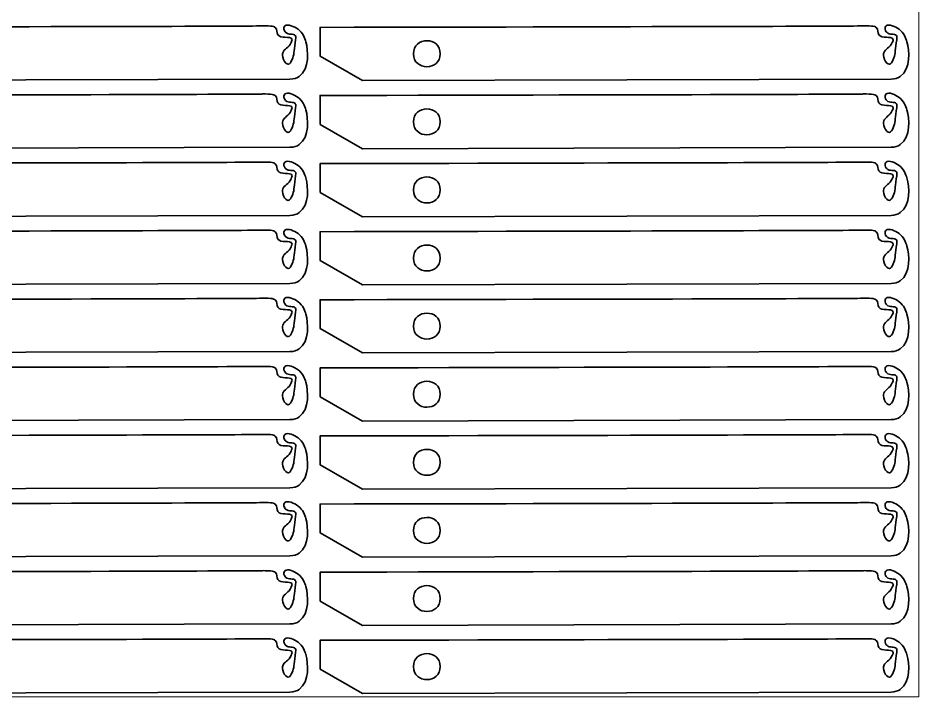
# Model space of a CAD drawing. Header units: millimetres. Extents: x 5 to 343, y -283 to -3.
# Drawn here: x 173.7 to 342.6, y -257.2 to -129.9 of the extents above; entities that cross this region are included whole.
import ezdxf

# ---------------------------------------------------------------- set-up
doc = ezdxf.new("R2010")
doc.units = ezdxf.units.MM
doc.header["$MEASUREMENT"] = 0
doc.layers.add('Laag 1', color=7, linetype='Continuous', lineweight=0)

# ---------------------------------------------------------------- blocks, each defined once
blk = doc.blocks.new('Block_65')
at = {"layer": 'Laag 1', "color": 177, "lineweight": 35, "true_color": 0x273582}
for points, knots in [([(223.75, -131.36), (223.67, -131.43), (223.6, -131.55), (223.57, -131.68), (223.46, -132.11), (223.85, -132.53), (223.88, -132.56), (224.46, -133.16), (225.31, -132.71), (225.69, -133.18), (225.86, -133.39), (225.79, -133.59), (225.66, -134.52), (225.42, -136.25), (225.5, -136.75), (225.08, -137.68), (224.88, -138.12), (224.7, -138.53), (224.38, -138.55), (224.06, -138.58), (223.71, -138.22), (223.48, -137.67), (223.21, -137.07), (223.26, -136.66), (223.34, -136.41), (223.6, -135.64), (224.45, -135.53), (224.92, -134.47), (225.05, -134.16), (225.12, -134), (225.06, -133.84), (224.78, -133.19), (222.89, -133.82), (222.4, -133.01), (222.14, -132.6), (222.39, -132.04), (221.92, -131.66), (221.82, -131.58), (221.75, -131.54), (221.63, -131.5), (221.29, -131.37), (220.86, -131.37), (220.01, -131.36), (219.81, -131.36), (219.71, -131.35), (219.51, -131.36), (218.49, -131.41), (186.49, -131.5), (117.65, -131.64), (117.66, -133.45), (117.66, -135.25), (117.67, -137.06), (117.67, -137.06), (125.61, -141.62), (125.61, -141.62), (125.61, -141.62), (224.68, -141.35), (224.68, -141.35), (225.43, -141.35), (226, -141.16), (226.43, -140.84), (228.4, -139.37), (228.12, -135.99), (227.66, -134.34), (227.47, -133.66), (227.13, -132.7), (226.21, -132), (225.5, -131.47), (224.25, -130.92), (223.75, -131.36)], [0, 0, 0, 0, 1, 1, 1, 2, 2, 2, 3, 3, 3, 4, 4, 4, 5, 5, 5, 6, 6, 6, 7, 7, 7, 8, 8, 8, 9, 9, 9, 10, 10, 10, 11, 11, 11, 12, 12, 12, 13, 13, 13, 14, 14, 14, 15, 15, 15, 16, 16, 16, 17, 17, 17, 18, 18, 18, 19, 19, 19, 20, 20, 20, 21, 21, 21, 22, 22, 22, 23, 23, 23, 23]), ([(135.17, -136.59), (135.13, -139.83), (140.22, -139.82), (140.17, -136.58), (140.21, -133.33), (135.11, -133.35), (135.17, -136.59)], [0, 0, 0, 0, 1, 1, 1, 2, 2, 2, 2])]:
    blk.add_open_spline(points, degree=3, knots=knots, dxfattribs=at)
blk = doc.blocks.new('Block_64')
at = {"layer": 'Laag 1'}
blk.add_blockref('Block_65', (0, 0), dxfattribs=at)
blk = doc.blocks.new('Block_67')
at = {"layer": 'Laag 1', "color": 177, "lineweight": 35, "true_color": 0x273582}
for points, knots in [([(336.44, -131.36), (336.36, -131.43), (336.29, -131.55), (336.26, -131.68), (336.15, -132.11), (336.54, -132.53), (336.58, -132.56), (337.15, -133.16), (338, -132.71), (338.39, -133.18), (338.56, -133.39), (338.49, -133.59), (338.36, -134.52), (338.11, -136.25), (338.2, -136.75), (337.78, -137.68), (337.58, -138.12), (337.39, -138.53), (337.07, -138.55), (336.75, -138.58), (336.4, -138.22), (336.17, -137.67), (335.91, -137.07), (335.95, -136.66), (336.04, -136.41), (336.29, -135.64), (337.15, -135.53), (337.61, -134.47), (337.75, -134.16), (337.82, -134), (337.75, -133.84), (337.48, -133.19), (335.59, -133.82), (335.09, -133.01), (334.84, -132.6), (335.08, -132.04), (334.61, -131.66), (334.52, -131.58), (334.44, -131.54), (334.33, -131.5), (333.98, -131.37), (333.56, -131.37), (332.7, -131.36), (332.51, -131.36), (332.41, -131.35), (332.21, -131.36), (331.19, -131.41), (299.18, -131.5), (230.35, -131.64), (230.35, -133.45), (230.36, -135.25), (230.37, -137.06), (230.37, -137.06), (238.31, -141.62), (238.31, -141.62), (238.31, -141.62), (337.38, -141.35), (337.38, -141.35), (338.13, -141.35), (338.69, -141.16), (339.12, -140.84), (341.1, -139.37), (340.82, -135.99), (340.36, -134.34), (340.17, -133.66), (339.82, -132.7), (338.91, -132), (338.19, -131.47), (336.95, -130.92), (336.44, -131.36)], [0, 0, 0, 0, 1, 1, 1, 2, 2, 2, 3, 3, 3, 4, 4, 4, 5, 5, 5, 6, 6, 6, 7, 7, 7, 8, 8, 8, 9, 9, 9, 10, 10, 10, 11, 11, 11, 12, 12, 12, 13, 13, 13, 14, 14, 14, 15, 15, 15, 16, 16, 16, 17, 17, 17, 18, 18, 18, 19, 19, 19, 20, 20, 20, 21, 21, 21, 22, 22, 22, 23, 23, 23, 23]), ([(247.86, -136.59), (247.82, -139.83), (252.92, -139.82), (252.86, -136.58), (252.9, -133.33), (247.81, -133.35), (247.86, -136.59)], [0, 0, 0, 0, 1, 1, 1, 2, 2, 2, 2])]:
    blk.add_open_spline(points, degree=3, knots=knots, dxfattribs=at)
blk = doc.blocks.new('Block_66')
at = {"layer": 'Laag 1'}
blk.add_blockref('Block_67', (0, 0), dxfattribs=at)
blk = doc.blocks.new('Block_71')
at = {"layer": 'Laag 1', "color": 177, "lineweight": 35, "true_color": 0x273582}
for points, knots in [([(223.75, -144.13), (223.67, -144.2), (223.6, -144.32), (223.57, -144.45), (223.46, -144.89), (223.85, -145.3), (223.88, -145.34), (224.46, -145.94), (225.31, -145.48), (225.69, -145.95), (225.86, -146.16), (225.79, -146.37), (225.66, -147.29), (225.42, -149.03), (225.5, -149.53), (225.08, -150.45), (224.88, -150.9), (224.7, -151.3), (224.38, -151.33), (224.06, -151.35), (223.71, -150.99), (223.48, -150.44), (223.21, -149.84), (223.26, -149.44), (223.34, -149.18), (223.6, -148.42), (224.45, -148.3), (224.92, -147.24), (225.05, -146.93), (225.12, -146.77), (225.06, -146.61), (224.78, -145.97), (222.89, -146.6), (222.4, -145.79), (222.14, -145.38), (222.39, -144.82), (221.92, -144.43), (221.82, -144.36), (221.75, -144.31), (221.63, -144.27), (221.29, -144.15), (220.86, -144.14), (220.01, -144.13), (219.81, -144.13), (219.71, -144.12), (219.51, -144.13), (218.49, -144.19), (186.49, -144.28), (117.65, -144.41), (117.66, -146.22), (117.66, -148.03), (117.67, -149.83), (117.67, -149.83), (125.61, -154.39), (125.61, -154.39), (125.61, -154.39), (224.68, -154.12), (224.68, -154.12), (225.43, -154.12), (226, -153.93), (226.43, -153.62), (228.4, -152.15), (228.12, -148.76), (227.66, -147.11), (227.47, -146.43), (227.13, -145.47), (226.21, -144.78), (225.5, -144.24), (224.25, -143.69), (223.75, -144.13)], [0, 0, 0, 0, 1, 1, 1, 2, 2, 2, 3, 3, 3, 4, 4, 4, 5, 5, 5, 6, 6, 6, 7, 7, 7, 8, 8, 8, 9, 9, 9, 10, 10, 10, 11, 11, 11, 12, 12, 12, 13, 13, 13, 14, 14, 14, 15, 15, 15, 16, 16, 16, 17, 17, 17, 18, 18, 18, 19, 19, 19, 20, 20, 20, 21, 21, 21, 22, 22, 22, 23, 23, 23, 23]), ([(135.17, -149.36), (135.13, -152.61), (140.22, -152.59), (140.17, -149.35), (140.21, -146.11), (135.11, -146.12), (135.17, -149.36)], [0, 0, 0, 0, 1, 1, 1, 2, 2, 2, 2])]:
    blk.add_open_spline(points, degree=3, knots=knots, dxfattribs=at)
blk = doc.blocks.new('Block_70')
at = {"layer": 'Laag 1'}
blk.add_blockref('Block_71', (0, 0), dxfattribs=at)
blk = doc.blocks.new('Block_73')
at = {"layer": 'Laag 1', "color": 177, "lineweight": 35, "true_color": 0x273582}
for points, knots in [([(336.44, -144.13), (336.36, -144.2), (336.29, -144.32), (336.26, -144.45), (336.15, -144.89), (336.54, -145.3), (336.58, -145.34), (337.15, -145.94), (338, -145.48), (338.39, -145.95), (338.56, -146.16), (338.49, -146.37), (338.36, -147.29), (338.11, -149.03), (338.2, -149.53), (337.78, -150.45), (337.58, -150.9), (337.39, -151.3), (337.07, -151.33), (336.75, -151.35), (336.4, -150.99), (336.17, -150.44), (335.91, -149.84), (335.95, -149.44), (336.04, -149.18), (336.29, -148.42), (337.15, -148.3), (337.61, -147.24), (337.75, -146.93), (337.82, -146.77), (337.75, -146.61), (337.48, -145.97), (335.59, -146.6), (335.09, -145.79), (334.84, -145.38), (335.08, -144.82), (334.61, -144.43), (334.52, -144.36), (334.44, -144.31), (334.33, -144.27), (333.98, -144.15), (333.56, -144.14), (332.7, -144.13), (332.51, -144.13), (332.41, -144.12), (332.21, -144.13), (331.19, -144.19), (299.18, -144.28), (230.35, -144.41), (230.35, -146.22), (230.36, -148.03), (230.37, -149.83), (230.37, -149.83), (238.31, -154.39), (238.31, -154.39), (238.31, -154.39), (337.38, -154.12), (337.38, -154.12), (338.13, -154.12), (338.69, -153.93), (339.12, -153.62), (341.1, -152.15), (340.82, -148.76), (340.36, -147.11), (340.17, -146.43), (339.82, -145.47), (338.91, -144.78), (338.19, -144.24), (336.95, -143.69), (336.44, -144.13)], [0, 0, 0, 0, 1, 1, 1, 2, 2, 2, 3, 3, 3, 4, 4, 4, 5, 5, 5, 6, 6, 6, 7, 7, 7, 8, 8, 8, 9, 9, 9, 10, 10, 10, 11, 11, 11, 12, 12, 12, 13, 13, 13, 14, 14, 14, 15, 15, 15, 16, 16, 16, 17, 17, 17, 18, 18, 18, 19, 19, 19, 20, 20, 20, 21, 21, 21, 22, 22, 22, 23, 23, 23, 23]), ([(247.86, -149.36), (247.82, -152.61), (252.92, -152.59), (252.86, -149.35), (252.9, -146.11), (247.81, -146.12), (247.86, -149.36)], [0, 0, 0, 0, 1, 1, 1, 2, 2, 2, 2])]:
    blk.add_open_spline(points, degree=3, knots=knots, dxfattribs=at)
blk = doc.blocks.new('Block_72')
at = {"layer": 'Laag 1'}
blk.add_blockref('Block_73', (0, 0), dxfattribs=at)
blk = doc.blocks.new('Block_77')
at = {"layer": 'Laag 1', "color": 177, "lineweight": 35, "true_color": 0x273582}
for points, knots in [([(223.75, -156.91), (223.67, -156.97), (223.6, -157.1), (223.57, -157.23), (223.46, -157.66), (223.85, -158.08), (223.88, -158.11), (224.46, -158.71), (225.31, -158.25), (225.69, -158.72), (225.86, -158.93), (225.79, -159.14), (225.66, -160.07), (225.42, -161.8), (225.5, -162.3), (225.08, -163.23), (224.88, -163.67), (224.7, -164.07), (224.38, -164.1), (224.06, -164.13), (223.71, -163.77), (223.48, -163.21), (223.21, -162.61), (223.26, -162.21), (223.34, -161.95), (223.6, -161.19), (224.45, -161.08), (224.92, -160.02), (225.05, -159.7), (225.12, -159.55), (225.06, -159.39), (224.78, -158.74), (222.89, -159.37), (222.4, -158.56), (222.14, -158.15), (222.39, -157.59), (221.92, -157.21), (221.82, -157.13), (221.75, -157.09), (221.63, -157.04), (221.29, -156.92), (220.86, -156.92), (220.01, -156.91), (219.81, -156.9), (219.71, -156.9), (219.51, -156.91), (218.49, -156.96), (186.49, -157.05), (117.65, -157.19), (117.66, -158.99), (117.66, -160.8), (117.67, -162.61), (117.67, -162.61), (125.61, -167.17), (125.61, -167.17), (125.61, -167.17), (224.68, -166.9), (224.68, -166.9), (225.43, -166.9), (226, -166.71), (226.43, -166.39), (228.4, -164.92), (228.12, -161.54), (227.66, -159.89), (227.47, -159.2), (227.13, -158.24), (226.21, -157.55), (225.5, -157.02), (224.25, -156.46), (223.75, -156.91)], [0, 0, 0, 0, 1, 1, 1, 2, 2, 2, 3, 3, 3, 4, 4, 4, 5, 5, 5, 6, 6, 6, 7, 7, 7, 8, 8, 8, 9, 9, 9, 10, 10, 10, 11, 11, 11, 12, 12, 12, 13, 13, 13, 14, 14, 14, 15, 15, 15, 16, 16, 16, 17, 17, 17, 18, 18, 18, 19, 19, 19, 20, 20, 20, 21, 21, 21, 22, 22, 22, 23, 23, 23, 23]), ([(135.17, -162.14), (135.13, -165.38), (140.22, -165.37), (140.17, -162.12), (140.21, -158.88), (135.11, -158.89), (135.17, -162.14)], [0, 0, 0, 0, 1, 1, 1, 2, 2, 2, 2])]:
    blk.add_open_spline(points, degree=3, knots=knots, dxfattribs=at)
blk = doc.blocks.new('Block_76')
at = {"layer": 'Laag 1'}
blk.add_blockref('Block_77', (0, 0), dxfattribs=at)
blk = doc.blocks.new('Block_79')
at = {"layer": 'Laag 1', "color": 177, "lineweight": 35, "true_color": 0x273582}
for points, knots in [([(336.44, -156.91), (336.36, -156.97), (336.29, -157.1), (336.26, -157.23), (336.15, -157.66), (336.54, -158.08), (336.58, -158.11), (337.15, -158.71), (338, -158.25), (338.39, -158.72), (338.56, -158.93), (338.49, -159.14), (338.36, -160.07), (338.11, -161.8), (338.2, -162.3), (337.78, -163.23), (337.58, -163.67), (337.39, -164.07), (337.07, -164.1), (336.75, -164.13), (336.4, -163.77), (336.17, -163.21), (335.91, -162.61), (335.95, -162.21), (336.04, -161.95), (336.29, -161.19), (337.15, -161.08), (337.61, -160.02), (337.75, -159.7), (337.82, -159.55), (337.75, -159.39), (337.48, -158.74), (335.59, -159.37), (335.09, -158.56), (334.84, -158.15), (335.08, -157.59), (334.61, -157.21), (334.52, -157.13), (334.44, -157.09), (334.33, -157.04), (333.98, -156.92), (333.56, -156.92), (332.7, -156.91), (332.51, -156.9), (332.41, -156.9), (332.21, -156.91), (331.19, -156.96), (299.18, -157.05), (230.35, -157.19), (230.35, -158.99), (230.36, -160.8), (230.37, -162.61), (230.37, -162.61), (238.31, -167.17), (238.31, -167.17), (238.31, -167.17), (337.38, -166.9), (337.38, -166.9), (338.13, -166.9), (338.69, -166.71), (339.12, -166.39), (341.1, -164.92), (340.82, -161.54), (340.36, -159.89), (340.17, -159.2), (339.82, -158.24), (338.91, -157.55), (338.19, -157.02), (336.95, -156.46), (336.44, -156.91)], [0, 0, 0, 0, 1, 1, 1, 2, 2, 2, 3, 3, 3, 4, 4, 4, 5, 5, 5, 6, 6, 6, 7, 7, 7, 8, 8, 8, 9, 9, 9, 10, 10, 10, 11, 11, 11, 12, 12, 12, 13, 13, 13, 14, 14, 14, 15, 15, 15, 16, 16, 16, 17, 17, 17, 18, 18, 18, 19, 19, 19, 20, 20, 20, 21, 21, 21, 22, 22, 22, 23, 23, 23, 23]), ([(247.86, -162.14), (247.82, -165.38), (252.92, -165.37), (252.86, -162.12), (252.9, -158.88), (247.81, -158.89), (247.86, -162.14)], [0, 0, 0, 0, 1, 1, 1, 2, 2, 2, 2])]:
    blk.add_open_spline(points, degree=3, knots=knots, dxfattribs=at)
blk = doc.blocks.new('Block_78')
at = {"layer": 'Laag 1'}
blk.add_blockref('Block_79', (0, 0), dxfattribs=at)
blk = doc.blocks.new('Block_83')
at = {"layer": 'Laag 1', "color": 177, "lineweight": 35, "true_color": 0x273582}
for points, knots in [([(223.75, -169.68), (223.67, -169.75), (223.6, -169.87), (223.57, -170), (223.46, -170.44), (223.85, -170.85), (223.88, -170.88), (224.46, -171.48), (225.31, -171.03), (225.69, -171.5), (225.86, -171.71), (225.79, -171.91), (225.66, -172.84), (225.42, -174.57), (225.5, -175.07), (225.08, -176), (224.88, -176.44), (224.7, -176.85), (224.38, -176.87), (224.06, -176.9), (223.71, -176.54), (223.48, -175.99), (223.21, -175.39), (223.26, -174.98), (223.34, -174.73), (223.6, -173.97), (224.45, -173.85), (224.92, -172.79), (225.05, -172.48), (225.12, -172.32), (225.06, -172.16), (224.78, -171.52), (222.89, -172.14), (222.4, -171.34), (222.14, -170.92), (222.39, -170.36), (221.92, -169.98), (221.82, -169.9), (221.75, -169.86), (221.63, -169.82), (221.29, -169.69), (220.86, -169.69), (220.01, -169.68), (219.81, -169.68), (219.71, -169.67), (219.51, -169.68), (218.49, -169.73), (186.49, -169.82), (117.65, -169.96), (117.66, -171.77), (117.66, -173.57), (117.67, -175.38), (117.67, -175.38), (125.61, -179.94), (125.61, -179.94), (125.61, -179.94), (224.68, -179.67), (224.68, -179.67), (225.43, -179.67), (226, -179.48), (226.43, -179.16), (228.4, -177.7), (228.12, -174.31), (227.66, -172.66), (227.47, -171.98), (227.13, -171.02), (226.21, -170.33), (225.5, -169.79), (224.25, -169.24), (223.75, -169.68)], [0, 0, 0, 0, 1, 1, 1, 2, 2, 2, 3, 3, 3, 4, 4, 4, 5, 5, 5, 6, 6, 6, 7, 7, 7, 8, 8, 8, 9, 9, 9, 10, 10, 10, 11, 11, 11, 12, 12, 12, 13, 13, 13, 14, 14, 14, 15, 15, 15, 16, 16, 16, 17, 17, 17, 18, 18, 18, 19, 19, 19, 20, 20, 20, 21, 21, 21, 22, 22, 22, 23, 23, 23, 23]), ([(135.17, -174.91), (135.13, -178.15), (140.22, -178.14), (140.17, -174.9), (140.21, -171.65), (135.11, -171.67), (135.17, -174.91)], [0, 0, 0, 0, 1, 1, 1, 2, 2, 2, 2])]:
    blk.add_open_spline(points, degree=3, knots=knots, dxfattribs=at)
blk = doc.blocks.new('Block_82')
at = {"layer": 'Laag 1'}
blk.add_blockref('Block_83', (0, 0), dxfattribs=at)
blk = doc.blocks.new('Block_85')
at = {"layer": 'Laag 1', "color": 177, "lineweight": 35, "true_color": 0x273582}
for points, knots in [([(336.44, -169.68), (336.36, -169.75), (336.29, -169.87), (336.26, -170), (336.15, -170.44), (336.54, -170.85), (336.58, -170.88), (337.15, -171.48), (338, -171.03), (338.39, -171.5), (338.56, -171.71), (338.49, -171.91), (338.36, -172.84), (338.11, -174.57), (338.2, -175.07), (337.78, -176), (337.58, -176.44), (337.39, -176.85), (337.07, -176.87), (336.75, -176.9), (336.4, -176.54), (336.17, -175.99), (335.91, -175.39), (335.95, -174.98), (336.04, -174.73), (336.29, -173.97), (337.15, -173.85), (337.61, -172.79), (337.75, -172.48), (337.82, -172.32), (337.75, -172.16), (337.48, -171.52), (335.59, -172.14), (335.09, -171.34), (334.84, -170.92), (335.08, -170.36), (334.61, -169.98), (334.52, -169.9), (334.44, -169.86), (334.33, -169.82), (333.98, -169.69), (333.56, -169.69), (332.7, -169.68), (332.51, -169.68), (332.41, -169.67), (332.21, -169.68), (331.19, -169.73), (299.18, -169.82), (230.35, -169.96), (230.35, -171.77), (230.36, -173.57), (230.37, -175.38), (230.37, -175.38), (238.31, -179.94), (238.31, -179.94), (238.31, -179.94), (337.38, -179.67), (337.38, -179.67), (338.13, -179.67), (338.69, -179.48), (339.12, -179.16), (341.1, -177.7), (340.82, -174.31), (340.36, -172.66), (340.17, -171.98), (339.82, -171.02), (338.91, -170.33), (338.19, -169.79), (336.95, -169.24), (336.44, -169.68)], [0, 0, 0, 0, 1, 1, 1, 2, 2, 2, 3, 3, 3, 4, 4, 4, 5, 5, 5, 6, 6, 6, 7, 7, 7, 8, 8, 8, 9, 9, 9, 10, 10, 10, 11, 11, 11, 12, 12, 12, 13, 13, 13, 14, 14, 14, 15, 15, 15, 16, 16, 16, 17, 17, 17, 18, 18, 18, 19, 19, 19, 20, 20, 20, 21, 21, 21, 22, 22, 22, 23, 23, 23, 23]), ([(247.86, -174.91), (247.82, -178.15), (252.92, -178.14), (252.86, -174.9), (252.9, -171.65), (247.81, -171.67), (247.86, -174.91)], [0, 0, 0, 0, 1, 1, 1, 2, 2, 2, 2])]:
    blk.add_open_spline(points, degree=3, knots=knots, dxfattribs=at)
blk = doc.blocks.new('Block_84')
at = {"layer": 'Laag 1'}
blk.add_blockref('Block_85', (0, 0), dxfattribs=at)
blk = doc.blocks.new('Block_89')
at = {"layer": 'Laag 1', "color": 177, "lineweight": 35, "true_color": 0x273582}
for points, knots in [([(223.75, -182.45), (223.67, -182.52), (223.6, -182.64), (223.57, -182.77), (223.46, -183.21), (223.85, -183.63), (223.88, -183.66), (224.46, -184.26), (225.31, -183.8), (225.69, -184.27), (225.86, -184.48), (225.79, -184.69), (225.66, -185.61), (225.42, -187.35), (225.5, -187.85), (225.08, -188.77), (224.88, -189.22), (224.7, -189.62), (224.38, -189.65), (224.06, -189.67), (223.71, -189.31), (223.48, -188.76), (223.21, -188.16), (223.26, -187.76), (223.34, -187.5), (223.6, -186.74), (224.45, -186.63), (224.92, -185.56), (225.05, -185.25), (225.12, -185.09), (225.06, -184.93), (224.78, -184.29), (222.89, -184.92), (222.4, -184.11), (222.14, -183.7), (222.39, -183.14), (221.92, -182.75), (221.82, -182.68), (221.75, -182.64), (221.63, -182.59), (221.29, -182.47), (220.86, -182.46), (220.01, -182.45), (219.81, -182.45), (219.71, -182.44), (219.51, -182.45), (218.49, -182.51), (186.49, -182.6), (117.65, -182.73), (117.66, -184.54), (117.66, -186.35), (117.67, -188.15), (117.67, -188.15), (125.61, -192.71), (125.61, -192.71), (125.61, -192.71), (224.68, -192.44), (224.68, -192.44), (225.43, -192.44), (226, -192.26), (226.43, -191.94), (228.4, -190.47), (228.12, -187.08), (227.66, -185.43), (227.47, -184.75), (227.13, -183.79), (226.21, -183.1), (225.5, -182.56), (224.25, -182.01), (223.75, -182.45)], [0, 0, 0, 0, 1, 1, 1, 2, 2, 2, 3, 3, 3, 4, 4, 4, 5, 5, 5, 6, 6, 6, 7, 7, 7, 8, 8, 8, 9, 9, 9, 10, 10, 10, 11, 11, 11, 12, 12, 12, 13, 13, 13, 14, 14, 14, 15, 15, 15, 16, 16, 16, 17, 17, 17, 18, 18, 18, 19, 19, 19, 20, 20, 20, 21, 21, 21, 22, 22, 22, 23, 23, 23, 23]), ([(135.17, -187.68), (135.13, -190.93), (140.22, -190.91), (140.17, -187.67), (140.21, -184.43), (135.11, -184.44), (135.17, -187.68)], [0, 0, 0, 0, 1, 1, 1, 2, 2, 2, 2])]:
    blk.add_open_spline(points, degree=3, knots=knots, dxfattribs=at)
blk = doc.blocks.new('Block_88')
at = {"layer": 'Laag 1'}
blk.add_blockref('Block_89', (0, 0), dxfattribs=at)
blk = doc.blocks.new('Block_91')
at = {"layer": 'Laag 1', "color": 177, "lineweight": 35, "true_color": 0x273582}
for points, knots in [([(336.44, -182.45), (336.36, -182.52), (336.29, -182.64), (336.26, -182.77), (336.15, -183.21), (336.54, -183.63), (336.58, -183.66), (337.15, -184.26), (338, -183.8), (338.39, -184.27), (338.56, -184.48), (338.49, -184.69), (338.36, -185.61), (338.11, -187.35), (338.2, -187.85), (337.78, -188.77), (337.58, -189.22), (337.39, -189.62), (337.07, -189.65), (336.75, -189.67), (336.4, -189.31), (336.17, -188.76), (335.91, -188.16), (335.95, -187.76), (336.04, -187.5), (336.29, -186.74), (337.15, -186.63), (337.61, -185.56), (337.75, -185.25), (337.82, -185.09), (337.75, -184.93), (337.48, -184.29), (335.59, -184.92), (335.09, -184.11), (334.84, -183.7), (335.08, -183.14), (334.61, -182.75), (334.52, -182.68), (334.44, -182.64), (334.33, -182.59), (333.98, -182.47), (333.56, -182.46), (332.7, -182.45), (332.51, -182.45), (332.41, -182.44), (332.21, -182.45), (331.19, -182.51), (299.18, -182.6), (230.35, -182.73), (230.35, -184.54), (230.36, -186.35), (230.37, -188.15), (230.37, -188.15), (238.31, -192.71), (238.31, -192.71), (238.31, -192.71), (337.38, -192.44), (337.38, -192.44), (338.13, -192.44), (338.69, -192.26), (339.12, -191.94), (341.1, -190.47), (340.82, -187.08), (340.36, -185.43), (340.17, -184.75), (339.82, -183.79), (338.91, -183.1), (338.19, -182.56), (336.95, -182.01), (336.44, -182.45)], [0, 0, 0, 0, 1, 1, 1, 2, 2, 2, 3, 3, 3, 4, 4, 4, 5, 5, 5, 6, 6, 6, 7, 7, 7, 8, 8, 8, 9, 9, 9, 10, 10, 10, 11, 11, 11, 12, 12, 12, 13, 13, 13, 14, 14, 14, 15, 15, 15, 16, 16, 16, 17, 17, 17, 18, 18, 18, 19, 19, 19, 20, 20, 20, 21, 21, 21, 22, 22, 22, 23, 23, 23, 23]), ([(247.86, -187.68), (247.82, -190.93), (252.92, -190.91), (252.86, -187.67), (252.9, -184.43), (247.81, -184.44), (247.86, -187.68)], [0, 0, 0, 0, 1, 1, 1, 2, 2, 2, 2])]:
    blk.add_open_spline(points, degree=3, knots=knots, dxfattribs=at)
blk = doc.blocks.new('Block_90')
at = {"layer": 'Laag 1'}
blk.add_blockref('Block_91', (0, 0), dxfattribs=at)
blk = doc.blocks.new('Block_95')
at = {"layer": 'Laag 1', "color": 177, "lineweight": 35, "true_color": 0x273582}
for points, knots in [([(223.75, -195.23), (223.67, -195.3), (223.6, -195.42), (223.57, -195.55), (223.46, -195.98), (223.85, -196.4), (223.88, -196.43), (224.46, -197.03), (225.31, -196.57), (225.69, -197.04), (225.86, -197.25), (225.79, -197.46), (225.66, -198.39), (225.42, -200.12), (225.5, -200.62), (225.08, -201.55), (224.88, -201.99), (224.7, -202.4), (224.38, -202.42), (224.06, -202.45), (223.71, -202.09), (223.48, -201.54), (223.21, -200.94), (223.26, -200.53), (223.34, -200.28), (223.6, -199.51), (224.45, -199.4), (224.92, -198.34), (225.05, -198.02), (225.12, -197.87), (225.06, -197.71), (224.78, -197.06), (222.89, -197.69), (222.4, -196.88), (222.14, -196.47), (222.39, -195.91), (221.92, -195.53), (221.82, -195.45), (221.75, -195.41), (221.63, -195.37), (221.29, -195.24), (220.86, -195.24), (220.01, -195.23), (219.81, -195.22), (219.71, -195.22), (219.51, -195.23), (218.49, -195.28), (186.49, -195.37), (117.65, -195.51), (117.66, -197.31), (117.66, -199.12), (117.67, -200.93), (117.67, -200.93), (125.61, -205.49), (125.61, -205.49), (125.61, -205.49), (224.68, -205.22), (224.68, -205.22), (225.43, -205.22), (226, -205.03), (226.43, -204.71), (228.4, -203.24), (228.12, -199.86), (227.66, -198.21), (227.47, -197.53), (227.13, -196.56), (226.21, -195.87), (225.5, -195.34), (224.25, -194.78), (223.75, -195.23)], [0, 0, 0, 0, 1, 1, 1, 2, 2, 2, 3, 3, 3, 4, 4, 4, 5, 5, 5, 6, 6, 6, 7, 7, 7, 8, 8, 8, 9, 9, 9, 10, 10, 10, 11, 11, 11, 12, 12, 12, 13, 13, 13, 14, 14, 14, 15, 15, 15, 16, 16, 16, 17, 17, 17, 18, 18, 18, 19, 19, 19, 20, 20, 20, 21, 21, 21, 22, 22, 22, 23, 23, 23, 23]), ([(135.17, -200.46), (135.13, -203.7), (140.22, -203.69), (140.17, -200.44), (140.21, -197.2), (135.11, -197.21), (135.17, -200.46)], [0, 0, 0, 0, 1, 1, 1, 2, 2, 2, 2])]:
    blk.add_open_spline(points, degree=3, knots=knots, dxfattribs=at)
blk = doc.blocks.new('Block_94')
at = {"layer": 'Laag 1'}
blk.add_blockref('Block_95', (0, 0), dxfattribs=at)
blk = doc.blocks.new('Block_97')
at = {"layer": 'Laag 1', "color": 177, "lineweight": 35, "true_color": 0x273582}
for points, knots in [([(336.44, -195.23), (336.36, -195.3), (336.29, -195.42), (336.26, -195.55), (336.15, -195.98), (336.54, -196.4), (336.58, -196.43), (337.15, -197.03), (338, -196.57), (338.39, -197.04), (338.56, -197.25), (338.49, -197.46), (338.36, -198.39), (338.11, -200.12), (338.2, -200.62), (337.78, -201.55), (337.58, -201.99), (337.39, -202.4), (337.07, -202.42), (336.75, -202.45), (336.4, -202.09), (336.17, -201.54), (335.91, -200.94), (335.95, -200.53), (336.04, -200.28), (336.29, -199.51), (337.15, -199.4), (337.61, -198.34), (337.75, -198.02), (337.82, -197.87), (337.75, -197.71), (337.48, -197.06), (335.59, -197.69), (335.09, -196.88), (334.84, -196.47), (335.08, -195.91), (334.61, -195.53), (334.52, -195.45), (334.44, -195.41), (334.33, -195.37), (333.98, -195.24), (333.56, -195.24), (332.7, -195.23), (332.51, -195.22), (332.41, -195.22), (332.21, -195.23), (331.19, -195.28), (299.18, -195.37), (230.35, -195.51), (230.35, -197.31), (230.36, -199.12), (230.37, -200.93), (230.37, -200.93), (238.31, -205.49), (238.31, -205.49), (238.31, -205.49), (337.38, -205.22), (337.38, -205.22), (338.13, -205.22), (338.69, -205.03), (339.12, -204.71), (341.1, -203.24), (340.82, -199.86), (340.36, -198.21), (340.17, -197.53), (339.82, -196.56), (338.91, -195.87), (338.19, -195.34), (336.95, -194.78), (336.44, -195.23)], [0, 0, 0, 0, 1, 1, 1, 2, 2, 2, 3, 3, 3, 4, 4, 4, 5, 5, 5, 6, 6, 6, 7, 7, 7, 8, 8, 8, 9, 9, 9, 10, 10, 10, 11, 11, 11, 12, 12, 12, 13, 13, 13, 14, 14, 14, 15, 15, 15, 16, 16, 16, 17, 17, 17, 18, 18, 18, 19, 19, 19, 20, 20, 20, 21, 21, 21, 22, 22, 22, 23, 23, 23, 23]), ([(247.86, -200.46), (247.82, -203.7), (252.92, -203.69), (252.86, -200.44), (252.9, -197.2), (247.81, -197.21), (247.86, -200.46)], [0, 0, 0, 0, 1, 1, 1, 2, 2, 2, 2])]:
    blk.add_open_spline(points, degree=3, knots=knots, dxfattribs=at)
blk = doc.blocks.new('Block_96')
at = {"layer": 'Laag 1'}
blk.add_blockref('Block_97', (0, 0), dxfattribs=at)
blk = doc.blocks.new('Block_101')
at = {"layer": 'Laag 1', "color": 177, "lineweight": 35, "true_color": 0x273582}
for points, knots in [([(223.75, -208), (223.67, -208.07), (223.6, -208.19), (223.57, -208.32), (223.46, -208.76), (223.85, -209.17), (223.88, -209.21), (224.46, -209.8), (225.31, -209.35), (225.69, -209.82), (225.86, -210.03), (225.79, -210.23), (225.66, -211.16), (225.42, -212.9), (225.5, -213.39), (225.08, -214.32), (224.88, -214.76), (224.7, -215.17), (224.38, -215.2), (224.06, -215.22), (223.71, -214.86), (223.48, -214.31), (223.21, -213.71), (223.26, -213.31), (223.34, -213.05), (223.6, -212.29), (224.45, -212.17), (224.92, -211.11), (225.05, -210.8), (225.12, -210.64), (225.06, -210.48), (224.78, -209.84), (222.89, -210.47), (222.4, -209.66), (222.14, -209.24), (222.39, -208.69), (221.92, -208.3), (221.82, -208.23), (221.75, -208.18), (221.63, -208.14), (221.29, -208.01), (220.86, -208.01), (220.01, -208), (219.81, -208), (219.71, -207.99), (219.51, -208), (218.49, -208.05), (186.49, -208.14), (117.65, -208.28), (117.66, -210.09), (117.66, -211.89), (117.67, -213.7), (117.67, -213.7), (125.61, -218.26), (125.61, -218.26), (125.61, -218.26), (224.68, -217.99), (224.68, -217.99), (225.43, -217.99), (226, -217.8), (226.43, -217.48), (228.4, -216.02), (228.12, -212.63), (227.66, -210.98), (227.47, -210.3), (227.13, -209.34), (226.21, -208.65), (225.5, -208.11), (224.25, -207.56), (223.75, -208)], [0, 0, 0, 0, 1, 1, 1, 2, 2, 2, 3, 3, 3, 4, 4, 4, 5, 5, 5, 6, 6, 6, 7, 7, 7, 8, 8, 8, 9, 9, 9, 10, 10, 10, 11, 11, 11, 12, 12, 12, 13, 13, 13, 14, 14, 14, 15, 15, 15, 16, 16, 16, 17, 17, 17, 18, 18, 18, 19, 19, 19, 20, 20, 20, 21, 21, 21, 22, 22, 22, 23, 23, 23, 23]), ([(135.17, -213.23), (135.13, -216.48), (140.22, -216.46), (140.17, -213.22), (140.21, -209.97), (135.11, -209.99), (135.17, -213.23)], [0, 0, 0, 0, 1, 1, 1, 2, 2, 2, 2])]:
    blk.add_open_spline(points, degree=3, knots=knots, dxfattribs=at)
blk = doc.blocks.new('Block_100')
at = {"layer": 'Laag 1'}
blk.add_blockref('Block_101', (0, 0), dxfattribs=at)
blk = doc.blocks.new('Block_103')
at = {"layer": 'Laag 1', "color": 177, "lineweight": 35, "true_color": 0x273582}
for points, knots in [([(336.44, -208), (336.36, -208.07), (336.29, -208.19), (336.26, -208.32), (336.15, -208.76), (336.54, -209.17), (336.58, -209.21), (337.15, -209.8), (338, -209.35), (338.39, -209.82), (338.56, -210.03), (338.49, -210.23), (338.36, -211.16), (338.11, -212.9), (338.2, -213.39), (337.78, -214.32), (337.58, -214.76), (337.39, -215.17), (337.07, -215.2), (336.75, -215.22), (336.4, -214.86), (336.17, -214.31), (335.91, -213.71), (335.95, -213.31), (336.04, -213.05), (336.29, -212.29), (337.15, -212.17), (337.61, -211.11), (337.75, -210.8), (337.82, -210.64), (337.75, -210.48), (337.48, -209.84), (335.59, -210.47), (335.09, -209.66), (334.84, -209.24), (335.08, -208.69), (334.61, -208.3), (334.52, -208.23), (334.44, -208.18), (334.33, -208.14), (333.98, -208.01), (333.56, -208.01), (332.7, -208), (332.51, -208), (332.41, -207.99), (332.21, -208), (331.19, -208.05), (299.18, -208.14), (230.35, -208.28), (230.35, -210.09), (230.36, -211.89), (230.37, -213.7), (230.37, -213.7), (238.31, -218.26), (238.31, -218.26), (238.31, -218.26), (337.38, -217.99), (337.38, -217.99), (338.13, -217.99), (338.69, -217.8), (339.12, -217.48), (341.1, -216.02), (340.82, -212.63), (340.36, -210.98), (340.17, -210.3), (339.82, -209.34), (338.91, -208.65), (338.19, -208.11), (336.95, -207.56), (336.44, -208)], [0, 0, 0, 0, 1, 1, 1, 2, 2, 2, 3, 3, 3, 4, 4, 4, 5, 5, 5, 6, 6, 6, 7, 7, 7, 8, 8, 8, 9, 9, 9, 10, 10, 10, 11, 11, 11, 12, 12, 12, 13, 13, 13, 14, 14, 14, 15, 15, 15, 16, 16, 16, 17, 17, 17, 18, 18, 18, 19, 19, 19, 20, 20, 20, 21, 21, 21, 22, 22, 22, 23, 23, 23, 23]), ([(247.86, -213.23), (247.82, -216.48), (252.92, -216.46), (252.86, -213.22), (252.9, -209.97), (247.81, -209.99), (247.86, -213.23)], [0, 0, 0, 0, 1, 1, 1, 2, 2, 2, 2])]:
    blk.add_open_spline(points, degree=3, knots=knots, dxfattribs=at)
blk = doc.blocks.new('Block_102')
at = {"layer": 'Laag 1'}
blk.add_blockref('Block_103', (0, 0), dxfattribs=at)
blk = doc.blocks.new('Block_107')
at = {"layer": 'Laag 1', "color": 177, "lineweight": 35, "true_color": 0x273582}
for points, knots in [([(223.75, -220.77), (223.67, -220.84), (223.6, -220.96), (223.57, -221.09), (223.46, -221.53), (223.85, -221.95), (223.88, -221.98), (224.46, -222.58), (225.31, -222.12), (225.69, -222.59), (225.86, -222.8), (225.79, -223.01), (225.66, -223.93), (225.42, -225.67), (225.5, -226.17), (225.08, -227.1), (224.88, -227.54), (224.7, -227.94), (224.38, -227.97), (224.06, -228), (223.71, -227.64), (223.48, -227.08), (223.21, -226.48), (223.26, -226.08), (223.34, -225.82), (223.6, -225.06), (224.45, -224.95), (224.92, -223.89), (225.05, -223.57), (225.12, -223.41), (225.06, -223.26), (224.78, -222.61), (222.89, -223.24), (222.4, -222.43), (222.14, -222.02), (222.39, -221.46), (221.92, -221.07), (221.82, -221), (221.75, -220.96), (221.63, -220.91), (221.29, -220.79), (220.86, -220.78), (220.01, -220.77), (219.81, -220.77), (219.71, -220.77), (219.51, -220.78), (218.49, -220.83), (186.49, -220.92), (117.65, -221.05), (117.66, -222.86), (117.66, -224.67), (117.67, -226.48), (117.67, -226.48), (125.61, -231.03), (125.61, -231.03), (125.61, -231.03), (224.68, -230.77), (224.68, -230.77), (225.43, -230.76), (226, -230.58), (226.43, -230.26), (228.4, -228.79), (228.12, -225.4), (227.66, -223.76), (227.47, -223.07), (227.13, -222.11), (226.21, -221.42), (225.5, -220.88), (224.25, -220.33), (223.75, -220.77)], [0, 0, 0, 0, 1, 1, 1, 2, 2, 2, 3, 3, 3, 4, 4, 4, 5, 5, 5, 6, 6, 6, 7, 7, 7, 8, 8, 8, 9, 9, 9, 10, 10, 10, 11, 11, 11, 12, 12, 12, 13, 13, 13, 14, 14, 14, 15, 15, 15, 16, 16, 16, 17, 17, 17, 18, 18, 18, 19, 19, 19, 20, 20, 20, 21, 21, 21, 22, 22, 22, 23, 23, 23, 23]), ([(135.17, -226.01), (135.13, -229.25), (140.22, -229.24), (140.17, -225.99), (140.21, -222.75), (135.11, -222.76), (135.17, -226.01)], [0, 0, 0, 0, 1, 1, 1, 2, 2, 2, 2])]:
    blk.add_open_spline(points, degree=3, knots=knots, dxfattribs=at)
blk = doc.blocks.new('Block_106')
at = {"layer": 'Laag 1'}
blk.add_blockref('Block_107', (0, 0), dxfattribs=at)
blk = doc.blocks.new('Block_109')
at = {"layer": 'Laag 1', "color": 177, "lineweight": 35, "true_color": 0x273582}
for points, knots in [([(336.44, -220.77), (336.36, -220.84), (336.29, -220.96), (336.26, -221.09), (336.15, -221.53), (336.54, -221.95), (336.58, -221.98), (337.15, -222.58), (338, -222.12), (338.39, -222.59), (338.56, -222.8), (338.49, -223.01), (338.36, -223.93), (338.11, -225.67), (338.2, -226.17), (337.78, -227.1), (337.58, -227.54), (337.39, -227.94), (337.07, -227.97), (336.75, -228), (336.4, -227.64), (336.17, -227.08), (335.91, -226.48), (335.95, -226.08), (336.04, -225.82), (336.29, -225.06), (337.15, -224.95), (337.61, -223.89), (337.75, -223.57), (337.82, -223.41), (337.75, -223.26), (337.48, -222.61), (335.59, -223.24), (335.09, -222.43), (334.84, -222.02), (335.08, -221.46), (334.61, -221.07), (334.52, -221), (334.44, -220.96), (334.33, -220.91), (333.98, -220.79), (333.56, -220.78), (332.7, -220.77), (332.51, -220.77), (332.41, -220.77), (332.21, -220.78), (331.19, -220.83), (299.18, -220.92), (230.35, -221.05), (230.35, -222.86), (230.36, -224.67), (230.37, -226.48), (230.37, -226.48), (238.31, -231.03), (238.31, -231.03), (238.31, -231.03), (337.38, -230.77), (337.38, -230.77), (338.13, -230.76), (338.69, -230.58), (339.12, -230.26), (341.1, -228.79), (340.82, -225.4), (340.36, -223.76), (340.17, -223.07), (339.82, -222.11), (338.91, -221.42), (338.19, -220.88), (336.95, -220.33), (336.44, -220.77)], [0, 0, 0, 0, 1, 1, 1, 2, 2, 2, 3, 3, 3, 4, 4, 4, 5, 5, 5, 6, 6, 6, 7, 7, 7, 8, 8, 8, 9, 9, 9, 10, 10, 10, 11, 11, 11, 12, 12, 12, 13, 13, 13, 14, 14, 14, 15, 15, 15, 16, 16, 16, 17, 17, 17, 18, 18, 18, 19, 19, 19, 20, 20, 20, 21, 21, 21, 22, 22, 22, 23, 23, 23, 23]), ([(247.86, -226.01), (247.82, -229.25), (252.92, -229.24), (252.86, -225.99), (252.9, -222.75), (247.81, -222.76), (247.86, -226.01)], [0, 0, 0, 0, 1, 1, 1, 2, 2, 2, 2])]:
    blk.add_open_spline(points, degree=3, knots=knots, dxfattribs=at)
blk = doc.blocks.new('Block_108')
at = {"layer": 'Laag 1'}
blk.add_blockref('Block_109', (0, 0), dxfattribs=at)
blk = doc.blocks.new('Block_113')
at = {"layer": 'Laag 1', "color": 177, "lineweight": 35, "true_color": 0x273582}
for points, knots in [([(223.75, -233.55), (223.67, -233.62), (223.6, -233.74), (223.57, -233.87), (223.46, -234.3), (223.85, -234.72), (223.88, -234.75), (224.46, -235.35), (225.31, -234.9), (225.69, -235.37), (225.86, -235.57), (225.79, -235.78), (225.66, -236.71), (225.42, -238.44), (225.5, -238.94), (225.08, -239.87), (224.88, -240.31), (224.7, -240.72), (224.38, -240.74), (224.06, -240.77), (223.71, -240.41), (223.48, -239.86), (223.21, -239.26), (223.26, -238.85), (223.34, -238.6), (223.6, -237.83), (224.45, -237.72), (224.92, -236.66), (225.05, -236.34), (225.12, -236.19), (225.06, -236.03), (224.78, -235.38), (222.89, -236.01), (222.4, -235.2), (222.14, -234.79), (222.39, -234.23), (221.92, -233.85), (221.82, -233.77), (221.75, -233.73), (221.63, -233.69), (221.29, -233.56), (220.86, -233.56), (220.01, -233.55), (219.81, -233.55), (219.71, -233.54), (219.51, -233.55), (218.49, -233.6), (186.49, -233.69), (117.65, -233.83), (117.66, -235.63), (117.66, -237.44), (117.67, -239.25), (117.67, -239.25), (125.61, -243.81), (125.61, -243.81), (125.61, -243.81), (224.68, -243.54), (224.68, -243.54), (225.43, -243.54), (226, -243.35), (226.43, -243.03), (228.4, -241.56), (228.12, -238.18), (227.66, -236.53), (227.47, -235.85), (227.13, -234.89), (226.21, -234.19), (225.5, -233.66), (224.25, -233.1), (223.75, -233.55)], [0, 0, 0, 0, 1, 1, 1, 2, 2, 2, 3, 3, 3, 4, 4, 4, 5, 5, 5, 6, 6, 6, 7, 7, 7, 8, 8, 8, 9, 9, 9, 10, 10, 10, 11, 11, 11, 12, 12, 12, 13, 13, 13, 14, 14, 14, 15, 15, 15, 16, 16, 16, 17, 17, 17, 18, 18, 18, 19, 19, 19, 20, 20, 20, 21, 21, 21, 22, 22, 22, 23, 23, 23, 23]), ([(135.17, -238.78), (135.13, -242.02), (140.22, -242.01), (140.17, -238.77), (140.21, -235.52), (135.11, -235.54), (135.17, -238.78)], [0, 0, 0, 0, 1, 1, 1, 2, 2, 2, 2])]:
    blk.add_open_spline(points, degree=3, knots=knots, dxfattribs=at)
blk = doc.blocks.new('Block_112')
at = {"layer": 'Laag 1'}
blk.add_blockref('Block_113', (0, 0), dxfattribs=at)
blk = doc.blocks.new('Block_115')
at = {"layer": 'Laag 1', "color": 177, "lineweight": 35, "true_color": 0x273582}
for points, knots in [([(336.44, -233.55), (336.36, -233.62), (336.29, -233.74), (336.26, -233.87), (336.15, -234.3), (336.54, -234.72), (336.58, -234.75), (337.15, -235.35), (338, -234.9), (338.39, -235.37), (338.56, -235.57), (338.49, -235.78), (338.36, -236.71), (338.11, -238.44), (338.2, -238.94), (337.78, -239.87), (337.58, -240.31), (337.39, -240.72), (337.07, -240.74), (336.75, -240.77), (336.4, -240.41), (336.17, -239.86), (335.91, -239.26), (335.95, -238.85), (336.04, -238.6), (336.29, -237.83), (337.15, -237.72), (337.61, -236.66), (337.75, -236.34), (337.82, -236.19), (337.75, -236.03), (337.48, -235.38), (335.59, -236.01), (335.09, -235.2), (334.84, -234.79), (335.08, -234.23), (334.61, -233.85), (334.52, -233.77), (334.44, -233.73), (334.33, -233.69), (333.98, -233.56), (333.56, -233.56), (332.7, -233.55), (332.51, -233.55), (332.41, -233.54), (332.21, -233.55), (331.19, -233.6), (299.18, -233.69), (230.35, -233.83), (230.35, -235.63), (230.36, -237.44), (230.37, -239.25), (230.37, -239.25), (238.31, -243.81), (238.31, -243.81), (238.31, -243.81), (337.38, -243.54), (337.38, -243.54), (338.13, -243.54), (338.69, -243.35), (339.12, -243.03), (341.1, -241.56), (340.82, -238.18), (340.36, -236.53), (340.17, -235.85), (339.82, -234.89), (338.91, -234.19), (338.19, -233.66), (336.95, -233.1), (336.44, -233.55)], [0, 0, 0, 0, 1, 1, 1, 2, 2, 2, 3, 3, 3, 4, 4, 4, 5, 5, 5, 6, 6, 6, 7, 7, 7, 8, 8, 8, 9, 9, 9, 10, 10, 10, 11, 11, 11, 12, 12, 12, 13, 13, 13, 14, 14, 14, 15, 15, 15, 16, 16, 16, 17, 17, 17, 18, 18, 18, 19, 19, 19, 20, 20, 20, 21, 21, 21, 22, 22, 22, 23, 23, 23, 23]), ([(247.86, -238.78), (247.82, -242.02), (252.92, -242.01), (252.86, -238.77), (252.9, -235.52), (247.81, -235.54), (247.86, -238.78)], [0, 0, 0, 0, 1, 1, 1, 2, 2, 2, 2])]:
    blk.add_open_spline(points, degree=3, knots=knots, dxfattribs=at)
blk = doc.blocks.new('Block_114')
at = {"layer": 'Laag 1'}
blk.add_blockref('Block_115', (0, 0), dxfattribs=at)
blk = doc.blocks.new('Block_119')
at = {"layer": 'Laag 1', "color": 177, "lineweight": 35, "true_color": 0x273582}
for points, knots in [([(223.75, -246.32), (223.67, -246.39), (223.6, -246.51), (223.57, -246.64), (223.46, -247.08), (223.85, -247.49), (223.88, -247.53), (224.46, -248.13), (225.31, -247.67), (225.69, -248.14), (225.86, -248.35), (225.79, -248.56), (225.66, -249.48), (225.42, -251.22), (225.5, -251.72), (225.08, -252.64), (224.88, -253.09), (224.7, -253.49), (224.38, -253.52), (224.06, -253.54), (223.71, -253.18), (223.48, -252.63), (223.21, -252.03), (223.26, -251.63), (223.34, -251.37), (223.6, -250.61), (224.45, -250.49), (224.92, -249.43), (225.05, -249.12), (225.12, -248.96), (225.06, -248.8), (224.78, -248.16), (222.89, -248.79), (222.4, -247.98), (222.14, -247.57), (222.39, -247.01), (221.92, -246.62), (221.82, -246.55), (221.75, -246.5), (221.63, -246.46), (221.29, -246.34), (220.86, -246.33), (220.01, -246.32), (219.81, -246.32), (219.71, -246.31), (219.51, -246.32), (218.49, -246.38), (186.49, -246.47), (117.65, -246.6), (117.66, -248.41), (117.66, -250.22), (117.67, -252.02), (117.67, -252.02), (125.61, -256.58), (125.61, -256.58), (125.61, -256.58), (224.68, -256.31), (224.68, -256.31), (225.43, -256.31), (226, -256.12), (226.43, -255.81), (228.4, -254.34), (228.12, -250.95), (227.66, -249.3), (227.47, -248.62), (227.13, -247.66), (226.21, -246.97), (225.5, -246.43), (224.25, -245.88), (223.75, -246.32)], [0, 0, 0, 0, 1, 1, 1, 2, 2, 2, 3, 3, 3, 4, 4, 4, 5, 5, 5, 6, 6, 6, 7, 7, 7, 8, 8, 8, 9, 9, 9, 10, 10, 10, 11, 11, 11, 12, 12, 12, 13, 13, 13, 14, 14, 14, 15, 15, 15, 16, 16, 16, 17, 17, 17, 18, 18, 18, 19, 19, 19, 20, 20, 20, 21, 21, 21, 22, 22, 22, 23, 23, 23, 23]), ([(135.17, -251.55), (135.13, -254.8), (140.22, -254.78), (140.17, -251.54), (140.21, -248.3), (135.11, -248.31), (135.17, -251.55)], [0, 0, 0, 0, 1, 1, 1, 2, 2, 2, 2])]:
    blk.add_open_spline(points, degree=3, knots=knots, dxfattribs=at)
blk = doc.blocks.new('Block_118')
at = {"layer": 'Laag 1'}
blk.add_blockref('Block_119', (0, 0), dxfattribs=at)
blk = doc.blocks.new('Block_121')
at = {"layer": 'Laag 1', "color": 177, "lineweight": 35, "true_color": 0x273582}
for points, knots in [([(336.44, -246.32), (336.36, -246.39), (336.29, -246.51), (336.26, -246.64), (336.15, -247.08), (336.54, -247.49), (336.58, -247.53), (337.15, -248.13), (338, -247.67), (338.39, -248.14), (338.56, -248.35), (338.49, -248.56), (338.36, -249.48), (338.11, -251.22), (338.2, -251.72), (337.78, -252.64), (337.58, -253.09), (337.39, -253.49), (337.07, -253.52), (336.75, -253.54), (336.4, -253.18), (336.17, -252.63), (335.91, -252.03), (335.95, -251.63), (336.04, -251.37), (336.29, -250.61), (337.15, -250.49), (337.61, -249.43), (337.75, -249.12), (337.82, -248.96), (337.75, -248.8), (337.48, -248.16), (335.59, -248.79), (335.09, -247.98), (334.84, -247.57), (335.08, -247.01), (334.61, -246.62), (334.52, -246.55), (334.44, -246.5), (334.33, -246.46), (333.98, -246.34), (333.56, -246.33), (332.7, -246.32), (332.51, -246.32), (332.41, -246.31), (332.21, -246.32), (331.19, -246.38), (299.18, -246.47), (230.35, -246.6), (230.35, -248.41), (230.36, -250.22), (230.37, -252.02), (230.37, -252.02), (238.31, -256.58), (238.31, -256.58), (238.31, -256.58), (337.38, -256.31), (337.38, -256.31), (338.13, -256.31), (338.69, -256.12), (339.12, -255.81), (341.1, -254.34), (340.82, -250.95), (340.36, -249.3), (340.17, -248.62), (339.82, -247.66), (338.91, -246.97), (338.19, -246.43), (336.95, -245.88), (336.44, -246.32)], [0, 0, 0, 0, 1, 1, 1, 2, 2, 2, 3, 3, 3, 4, 4, 4, 5, 5, 5, 6, 6, 6, 7, 7, 7, 8, 8, 8, 9, 9, 9, 10, 10, 10, 11, 11, 11, 12, 12, 12, 13, 13, 13, 14, 14, 14, 15, 15, 15, 16, 16, 16, 17, 17, 17, 18, 18, 18, 19, 19, 19, 20, 20, 20, 21, 21, 21, 22, 22, 22, 23, 23, 23, 23]), ([(247.86, -251.55), (247.82, -254.8), (252.92, -254.78), (252.86, -251.54), (252.9, -248.3), (247.81, -248.31), (247.86, -251.55)], [0, 0, 0, 0, 1, 1, 1, 2, 2, 2, 2])]:
    blk.add_open_spline(points, degree=3, knots=knots, dxfattribs=at)
blk = doc.blocks.new('Block_120')
at = {"layer": 'Laag 1'}
blk.add_blockref('Block_121', (0, 0), dxfattribs=at)
blk = doc.blocks.new('Block_1')
at = {"layer": 'Laag 1'}
for name in ['Block_64', 'Block_66', 'Block_70', 'Block_72', 'Block_76', 'Block_78', 'Block_82', 'Block_84', 'Block_88', 'Block_90', 'Block_94', 'Block_96', 'Block_100', 'Block_102', 'Block_106', 'Block_108', 'Block_112', 'Block_114', 'Block_118', 'Block_120']:
    blk.add_blockref(name, (0, 0), dxfattribs=at)
blk = doc.blocks.new('Block_0')
at = {"layer": 'Laag 1'}
blk.add_lwpolyline([(4.78, -3.28), (342.62, -3.28), (342.62, -257.24), (4.78, -257.24)], close=True, dxfattribs=at)
blk.add_blockref('Block_1', (0, 0), dxfattribs=at)

msp = doc.modelspace()

# ---------------------------------------------------------------- block references
at = {"layer": 'Laag 1'}
msp.add_blockref('Block_0', (0, 0), dxfattribs=at)

doc.saveas('drawing.dxf')
